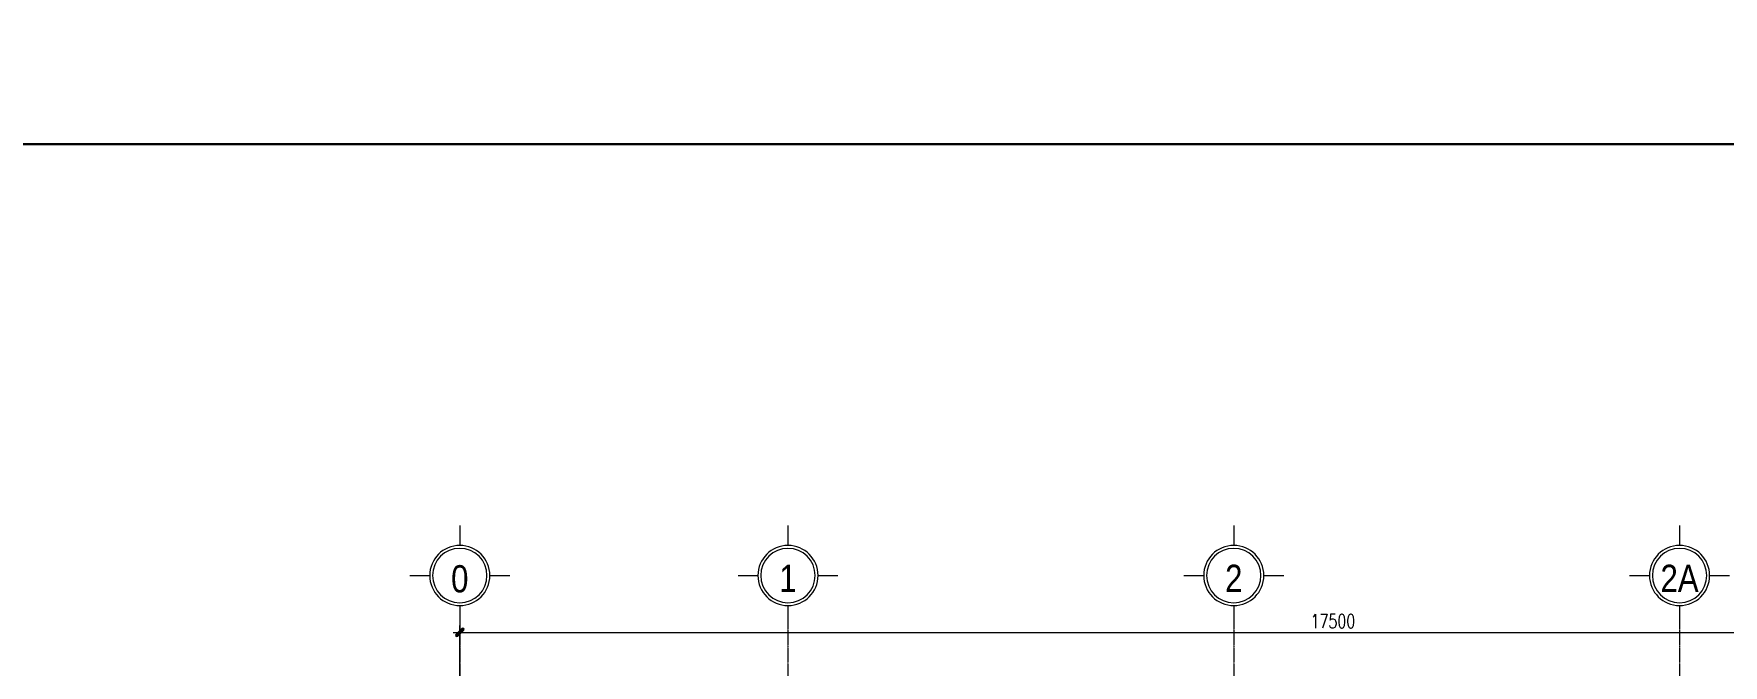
# Model space of a CAD drawing. Extents: x -165145 to 691808, y -202842 to 311040.
# Drawn here: x 14309 to 27952, y 67774 to 72873 of the extents above; entities that cross this region are included whole.
import ezdxf
from ezdxf.enums import TextEntityAlignment as Align

# ---------------------------------------------------------------- set-up
doc = ezdxf.new("R2010")
doc.units = 0
doc.header["$LTSCALE"] = 10
doc.header["$MEASUREMENT"] = 0
doc.linetypes.add('TIM', pattern=[26.01, 10, -3, 0.01, -3, 10])
doc.layers.get('Defpoints').update_dxf_attribs({"color": 5, "linetype": 'CONTINUOUS'})
for name, color, linetype, lineweight in [('ARROWS', 1, 'CONTINUOUS', 0), ('DIM', 8, 'CONTINUOUS', 13), ('netchia', 2, 'CONTINUOUS', 20), ('TEXT', 4, 'CONTINUOUS', 20), ('TRUC', 251, 'TIM', 5)]:
    doc.layers.add(name, color=color, linetype=linetype, lineweight=lineweight)
doc.styles.add('ROMANS', font='romans', dxfattribs={"width": 0.75, "bigfont": 'vns'})
doc.styles.add('VNARIALH', font='', dxfattribs={"width": 0.75})
doc.styles.add('VnArialNarrowH', font='')
doc.styles.get('VNARIALH').set_extended_font_data('.VnArialH')
doc.styles.get('VnArialNarrowH').set_extended_font_data('.VnArial NarrowH')
doc.dimstyles.new('fit0.75', dxfattribs={"dimscale": 0.5625, "dimtxt": 200, "dimasz": 75, "dimexe": 100, "dimexo": 400, "dimgap": 0.03, "dimtad": 0, "dimdec": 0, "dimdsep": 46, "dimtxsty": 'ROMANS', "dimblk": 'alex', "dimcen": 150, "dimclrd": 8, "dimclre": 8, "dimclrt": 7, "dimaunit": 1, "dimadec": 0, "dimazin": 0, "dimtfac": 0.072, "dimtdec": 0, "dimtix": 1, "dimtmove": 2, "dimatfit": 3, "dimldrblk": 'a-01', "dimfxl": 100, "dimtvp": 0.8, "dimtolj": 1, "dimarcsym": 0})

# ---------------------------------------------------------------- blocks, each defined once
blk = doc.blocks.new('tentruc')
at = {"layer": 'DIM'}
for p, q in [((0, 311), (0, 516)), ((-516, 0), (-311, 0)), ((-516, 0), (-311, 0)), ((311, 0), (516, 0)), ((311, 0), (516, 0)), ((0, -516), (0, -311))]:
    blk.add_line(p, q, dxfattribs=at)
at = {"layer": 'DIM', "ltscale": 0.5}
blk.add_circle((0, 0), 311, dxfattribs=at)
at = {"layer": 'DIM'}
blk.add_circle((0, 0), 281, dxfattribs=at)
at = {"layer": 'DIM', "color": 7, "linetype": 'ByBlock', "ltscale": 0.5, "style": 'VNARIALH', "width": 1.1}
blk.add_attdef('A', text='', height=281, dxfattribs=at).set_placement((0, -107), align=Align.CENTER)
blk = doc.blocks.new('alex')
at = {"layer": 'ARROWS'}
h = blk.add_hatch(color=1, dxfattribs=at)
edge = h.paths.add_edge_path()
edge.add_line((0.4, 0.74), (-0.74, -0.4))
edge.add_ellipse((-0.57, -0.57), major_axis=(0.17, 0.17), ratio=1, start_angle=90, end_angle=270)
edge.add_line((-0.4, -0.74), (0.74, 0.4))
edge.add_ellipse((0.57, 0.57), major_axis=(0.17, 0.17), ratio=1, start_angle=270, end_angle=450)
blk.add_lwpolyline([(0.4, 0.74), (-0.74, -0.4, 1), (-0.4, -0.74), (0.74, 0.4, 1)], format="xyb", close=True, dxfattribs=at)
at = {"layer": 'netchia', "color": 2}
for p, q in [((1.27, 0), (-1.27, 0)), ((0, -1.27), (0, 1.27))]:
    blk.add_line(p, q, dxfattribs=at)
blk = doc.blocks.new('*D1826')
at = {"layer": 'Defpoints', "color": 0, "transparency": 16777216}
for p in [(587933, 181), (570433, -1345), (587933, -1345)]:
    blk.add_point(p, dxfattribs=at)
at = {"layer": 'DIM', "color": 8, "lineweight": -2, "transparency": 16777216}
for p, q in [((570433, -1120), (570433, 237)), ((570475, 181), (587890, 181)), ((587933, -1120), (587933, 237))]:
    blk.add_line(p, q, dxfattribs=at)
at = {"layer": 'DIM', "color": 8, "lineweight": -2, "transparency": 16777216, "xscale": 42.1875, "yscale": 42.1875, "zscale": 42.1875, "rotation": 180}
blk.add_blockref('alex', (570433, 181), dxfattribs=at)
at = {"layer": 'DIM', "color": 8, "lineweight": -2, "transparency": 16777216, "xscale": 42.1875, "yscale": 42.1875, "zscale": 42.1875}
blk.add_blockref('alex', (587933, 181), dxfattribs=at)
at = {"layer": 'DIM', "color": 7, "transparency": 16777216, "insert": (577483, 271), "char_height": 112.5, "attachment_point": 5, "style": 'ROMANS'}
blk.add_mtext('\\A1;17500', dxfattribs=at)
blk = doc.blocks.new('a-01')
at = {"layer": 'ARROWS'}
blk.add_hatch(color=256, dxfattribs=at).paths.add_polyline_path([(-1.8, 0.49), (-1.8, -0.49), (0, 0)])
at = {"layer": 'netchia'}
blk.add_lwpolyline([(-1.8, 0.49), (-1.8, -0.49), (0, 0), (0, 0)], close=True, dxfattribs=at)
blk = doc.blocks.new('lt - kt')
at = {"layer": 'TRUC', "ltscale": 0.05}
for p, q in [((-17500, 8582.3), (-17500, -1850.2)), ((-17500, 8582.3), (-17500, -1850.2)), ((-14850, 8582.3), (-14850, -1850.2)), ((-11250, 8582.3), (-11250, -1850.2)), ((-7650, 8582.3), (-7650, -1850.2))]:
    blk.add_line(p, q, dxfattribs=at)
at = {"layer": 'TEXT'}
ref = blk.add_blockref('tentruc', (-17500, 8985.3), dxfattribs=dict(at, xscale=-0.78125, yscale=0.78125, zscale=0.78125, rotation=180))
ref.add_attrib('A', '0', dxfattribs={"color": 7, "linetype": 'ByBlock', "ltscale": 0.5, "height": 219.7, "style": 'VnArialNarrowH'}).set_placement((-17500, 8849), align=Align.CENTER)
ref = blk.add_blockref('tentruc', (-14850, 8985.3), dxfattribs=dict(at, xscale=-0.78125, yscale=0.78125, zscale=0.78125, rotation=180))
ref.add_attrib('A', '1', dxfattribs={"color": 7, "linetype": 'ByBlock', "ltscale": 0.5, "height": 219.7, "style": 'VnArialNarrowH'}).set_placement((-14850, 8852.8), align=Align.CENTER)
ref = blk.add_blockref('tentruc', (-11250, 8985.3), dxfattribs=dict(at, xscale=-0.78125, yscale=0.78125, zscale=0.78125, rotation=180))
ref.add_attrib('A', '2', dxfattribs={"color": 7, "linetype": 'ByBlock', "ltscale": 0.5, "height": 219.7, "style": 'VnArialNarrowH'}).set_placement((-11250, 8852.8), align=Align.CENTER)
ref = blk.add_blockref('tentruc', (-7650, 8985.3), dxfattribs=dict(at, xscale=-0.78125, yscale=0.78125, zscale=0.78125, rotation=180))
ref.add_attrib('A', '2a', dxfattribs={"color": 7, "linetype": 'ByBlock', "ltscale": 0.5, "height": 219.73, "style": 'VnArialNarrowH'}).set_placement((-7650, 8852.8), align=Align.CENTER)
at = {"layer": 'DIM'}
dim = blk.add_linear_dim(base=(0, 8526.1), p1=(-17500, 7000), p2=(0, 7000), dimstyle='fit0.75', dxfattribs=at)
dim.commit()
dim.dimension.update_dxf_attribs({"geometry": '*D1826', "text_midpoint": (-10450, 8616.1), "dimtype": 128, "insert": (-587932.6, 8345.1)})

msp = doc.modelspace()

# ---------------------------------------------------------------- linework, layer by layer
at = {"layer": 'Defpoints'}
for points in [[(13295.99235, 93505.46775), (39170.99235, 93505.46775), (39170.99235, 71980.46775), (13295.99235, 71980.46775)], [(13295.99235, 71980.46775), (39170.99235, 71980.46775), (39170.99235, 50455.46775), (13295.99235, 50455.46775)]]:
    msp.add_lwpolyline(points, close=True, dxfattribs=at)

# ---------------------------------------------------------------- block references
at = {"layer": 'TEXT'}
msp.add_blockref('lt - kt', (35249.48053, 59512.77028), dxfattribs=at)

doc.saveas('drawing.dxf')
